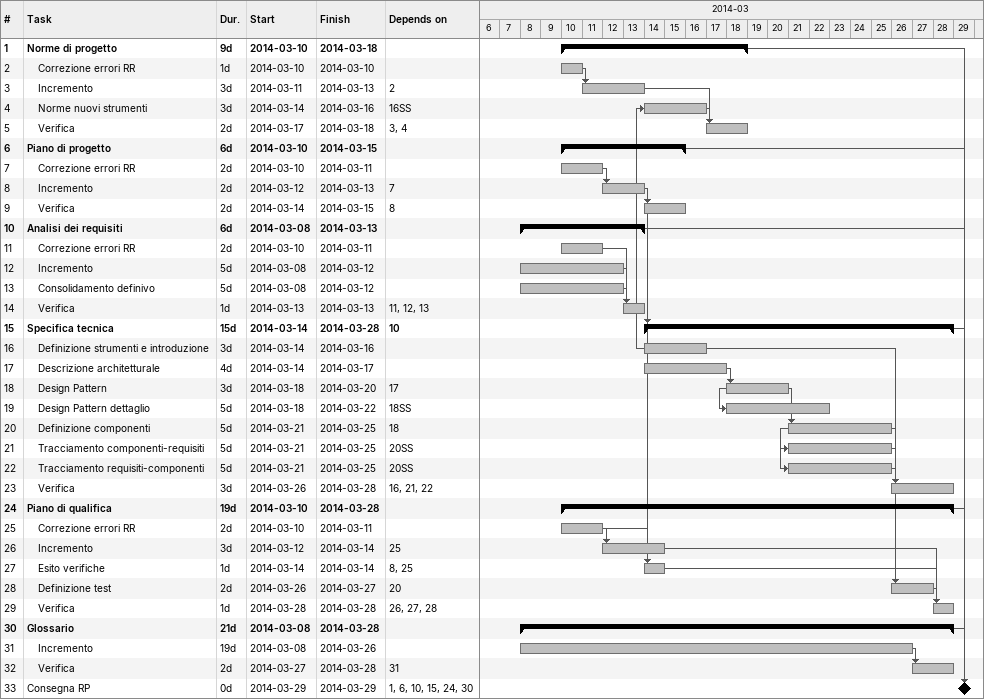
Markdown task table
| ID | Level | Task | Duration | Start | Finish | Predecessors |
|---|---|---|---|---|---|---|
| 1 | 1 | **Norme di progetto** | 9d | 2014-03-10 | 2014-03-18 |  |
| 2 | 2 | Correzione errori RR | 1d | 2014-03-10 | 2014-03-10 |  |
| 3 | 2 | Incremento | 3d | 2014-03-11 | 2014-03-13 | 2 |
| 4 | 2 | Norme nuovi strumenti | 3d | 2014-03-14 | 2014-03-16 | 16SS |
| 5 | 2 | Verifica | 2d | 2014-03-17 | 2014-03-18 | 3, 4 |
| 6 | 1 | **Piano di progetto** | 6d | 2014-03-10 | 2014-03-15 |  |
| 7 | 2 | Correzione errori RR | 2d | 2014-03-10 | 2014-03-11 |  |
| 8 | 2 | Incremento | 2d | 2014-03-12 | 2014-03-13 | 7 |
| 9 | 2 | Verifica | 2d | 2014-03-14 | 2014-03-15 | 8 |
| 10 | 1 | **Analisi dei requisiti** | 6d | 2014-03-08 | 2014-03-13 |  |
| 11 | 2 | Correzione errori RR | 2d | 2014-03-10 | 2014-03-11 |  |
| 12 | 2 | Incremento | 5d | 2014-03-08 | 2014-03-12 |  |
| 13 | 2 | Consolidamento definivo | 5d | 2014-03-08 | 2014-03-12 |  |
| 14 | 2 | Verifica | 1d | 2014-03-13 | 2014-03-13 | 11, 12, 13 |
| 15 | 1 | **Specifica tecnica** | 15d | 2014-03-14 | 2014-03-28 | 10 |
| 16 | 2 | Definizione strumenti e introduzione | 3d | 2014-03-14 | 2014-03-16 |  |
| 17 | 2 | Descrizione architetturale | 4d | 2014-03-14 | 2014-03-17 |  |
| 18 | 2 | Design Pattern | 3d | 2014-03-18 | 2014-03-20 | 17 |
| 19 | 2 | Design Pattern dettaglio | 5d | 2014-03-18 | 2014-03-22 | 18SS |
| 20 | 2 | Definizione componenti | 5d | 2014-03-21 | 2014-03-25 | 18 |
| 21 | 2 | Tracciamento componenti-requisiti | 5d | 2014-03-21 | 2014-03-25 | 20SS |
| 22 | 2 | Tracciamento requisiti-componenti | 5d | 2014-03-21 | 2014-03-25 | 20SS |
| 23 | 2 | Verifica | 3d | 2014-03-26 | 2014-03-28 | 16, 21, 22 |
| 24 | 1 | **Piano di qualifica** | 19d | 2014-03-10 | 2014-03-28 |  |
| 25 | 2 | Correzione errori RR | 2d | 2014-03-10 | 2014-03-11 |  |
| 26 | 2 | Incremento | 3d | 2014-03-12 | 2014-03-14 | 25 |
| 27 | 2 | Esito verifiche | 1d | 2014-03-14 | 2014-03-14 | 8, 25 |
| 28 | 2 | Definizione test | 2d | 2014-03-26 | 2014-03-27 | 20 |
| 29 | 2 | Verifica | 1d | 2014-03-28 | 2014-03-28 | 26, 27, 28 |
| 30 | 1 | **Glossario** | 21d | 2014-03-08 | 2014-03-28 |  |
| 31 | 2 | Incremento | 19d | 2014-03-08 | 2014-03-26 |  |
| 32 | 2 | Verifica | 2d | 2014-03-27 | 2014-03-28 | 31 |
| 33 | 1 | Consegna RP | 0d | 2014-03-29 | 2014-03-29 | 1, 6, 10, 15, 24, 30 |
